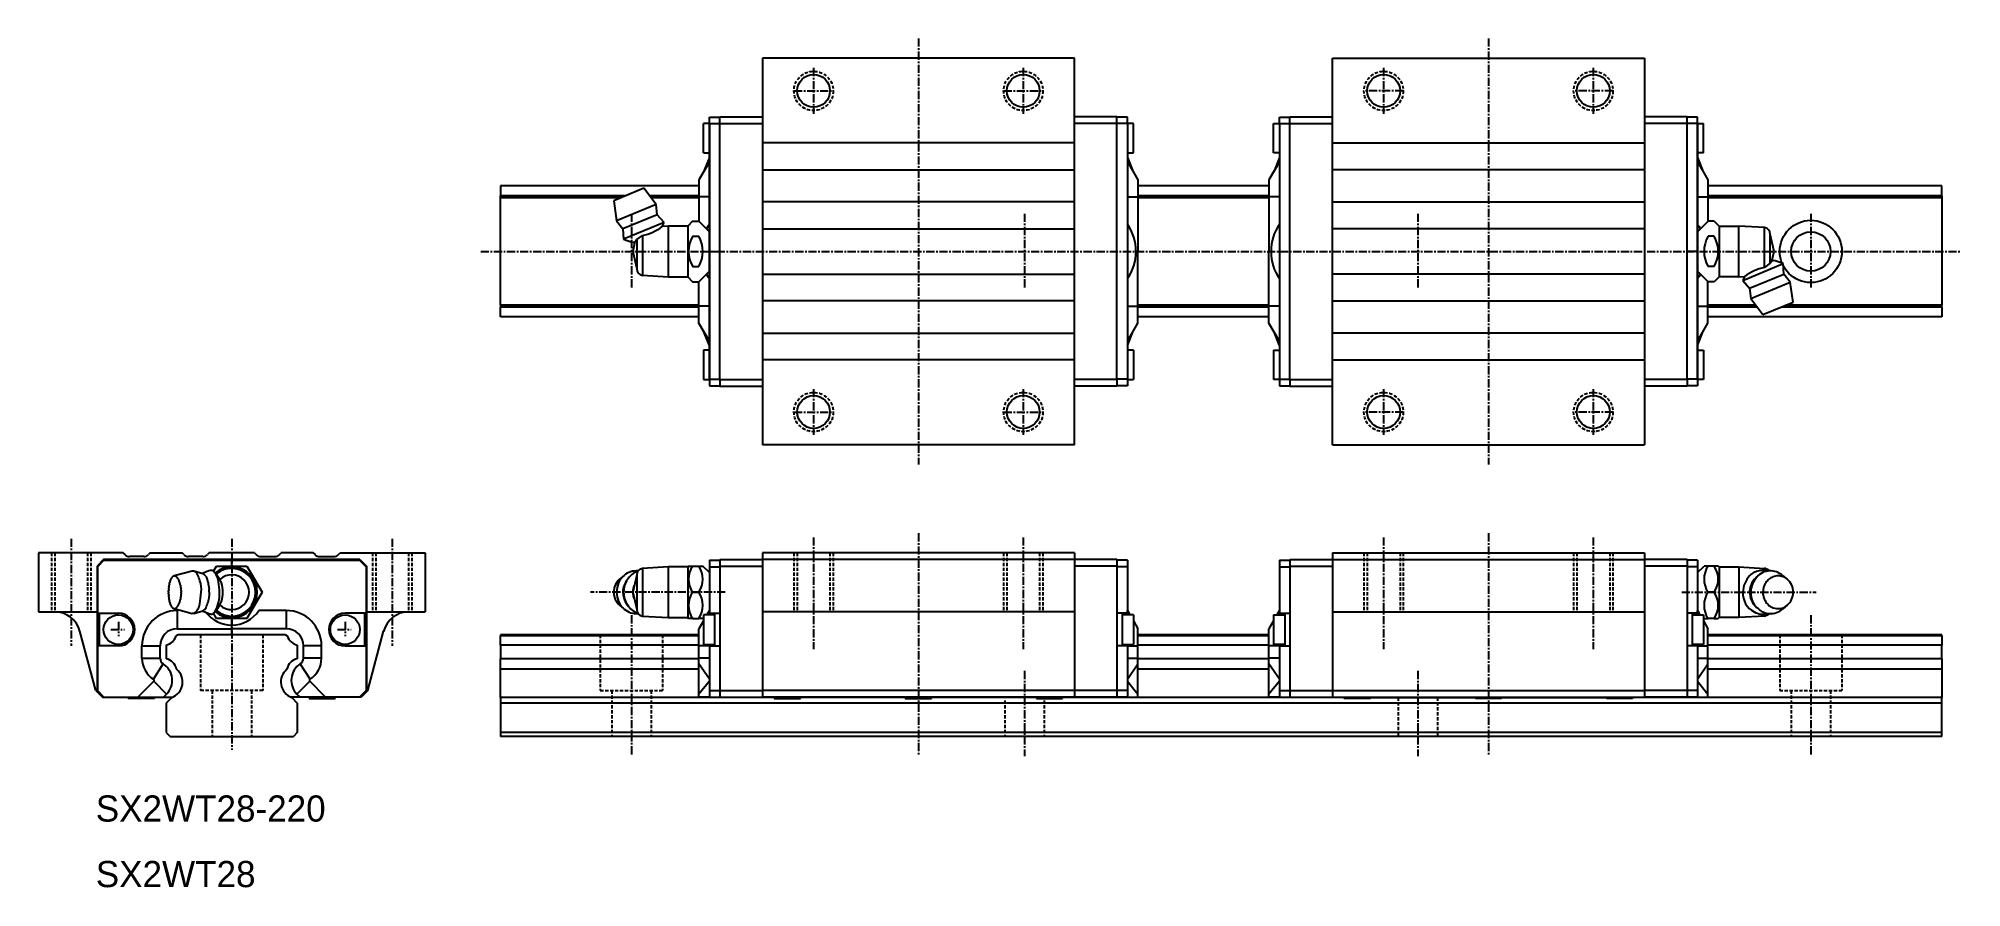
# Model space of a CAD drawing. Extents: x 1 to 295, y 10 to 140.
import ezdxf

# ---------------------------------------------------------------- set-up
doc = ezdxf.new("R2010")
doc.units = 0
doc.linetypes.add('CENTER', pattern=[2, 1.25, -0.25, 0.25, -0.25])
doc.linetypes.add('DASHED', pattern=[0.75, 0.5, -0.25])
doc.layers.get('0').update_dxf_attribs({"linetype": 'CONTINUOUS'})
doc.layers.add('CENTER', color=1, linetype='CENTER')

msp = doc.modelspace()

# ---------------------------------------------------------------- linework, layer by layer
at = {"color": 7, "linetype": 'CONTINUOUS'}
for p, q in [((159.35, 136.5), (111.75, 136.5)), ((111.75, 136.5), (111.75, 77.5)), ((159.35, 77.5), (159.35, 136.5)), ((198.75, 136.5), (246.35, 136.5)), ((198.75, 77.5), (198.75, 136.5)), ((246.35, 136.5), (246.35, 77.5)), ((102.75, 122.05), (102.75, 126.55)), ((103.65, 126.55), (102.75, 126.55)), ((103.65, 127.5), (105.25, 127.5)), ((103.65, 127.5), (105.25, 127.5)), ((103.65, 126.5), (103.65, 127.5)), ((103.65, 126.5), (103.65, 127.5)), ((103.65, 126.5), (103.65, 107)), ((103.65, 107), (103.65, 126.5)), ((103.65, 126.5), (105.25, 126.5)), ((103.65, 126.5), (105.25, 126.5)), ((105.25, 127.55), (111.75, 127.55)), ((105.25, 126.55), (105.25, 127.55)), ((105.25, 87.45), (105.25, 126.55)), ((105.25, 126.55), (111.75, 126.55)), ((165.85, 127.55), (159.35, 127.55)), ((165.85, 126.55), (159.35, 126.55)), ((165.85, 126.55), (165.85, 127.55)), ((167.45, 127.5), (165.85, 127.5)), ((165.85, 87.45), (165.85, 126.55)), ((167.45, 126.5), (165.85, 126.5)), ((167.45, 126.5), (167.45, 127.5)), ((168.35, 126.55), (167.45, 126.55)), ((167.45, 126.5), (167.45, 87.5)), ((168.35, 122.05), (168.35, 126.55)), ((189.75, 122.05), (189.75, 126.55)), ((189.75, 126.55), (190.65, 126.55)), ((190.65, 127.5), (192.25, 127.5)), ((190.65, 126.5), (190.65, 127.5)), ((190.65, 126.5), (190.65, 87.5)), ((190.65, 126.5), (192.25, 126.5)), ((192.25, 127.55), (198.75, 127.55)), ((192.25, 126.55), (192.25, 127.55)), ((192.25, 87.45), (192.25, 126.55)), ((192.25, 126.55), (198.75, 126.55)), ((252.85, 127.55), (246.35, 127.55)), ((252.85, 126.55), (246.35, 126.55)), ((252.85, 126.55), (252.85, 127.55)), ((254.45, 127.5), (252.85, 127.5)), ((254.45, 127.5), (252.85, 127.5)), ((252.85, 87.45), (252.85, 126.55)), ((254.45, 126.5), (252.85, 126.5)), ((254.45, 126.5), (252.85, 126.5)), ((254.45, 126.5), (254.45, 127.5)), ((254.45, 126.5), (254.45, 127.5)), ((254.45, 126.55), (255.35, 126.55)), ((254.45, 107), (254.45, 126.5)), ((254.45, 126.5), (254.45, 107)), ((255.35, 122.05), (255.35, 126.55)), ((159.35, 123.55), (111.75, 123.55)), ((198.75, 123.55), (246.35, 123.55)), ((103.65, 120.7), (102.05, 117.93)), ((103.65, 120.7), (102.05, 117.93)), ((102.75, 122.05), (103.65, 122.05)), ((103.65, 121.33), (102.77, 119.17)), ((103.65, 121.33), (102.77, 119.17)), ((167.45, 122.05), (168.35, 122.05)), ((167.45, 121.33), (168.33, 119.17)), ((167.45, 120.7), (169.05, 117.93)), ((190.65, 120.7), (189.05, 117.93)), ((190.65, 122.05), (189.75, 122.05)), ((190.65, 121.33), (189.77, 119.17)), ((255.35, 122.05), (254.45, 122.05)), ((254.45, 121.33), (255.33, 119.17)), ((254.45, 121.33), (255.33, 119.17)), ((254.45, 120.7), (256.05, 117.93)), ((254.45, 120.7), (256.05, 117.93)), ((102.05, 117.93), (102.05, 115.33)), ((102.05, 117.93), (102.05, 115.33)), ((111.75, 119.45), (159.35, 119.45)), ((169.05, 117.93), (169.05, 115.33)), ((189.05, 117.93), (189.05, 115.33)), ((246.35, 119.45), (198.75, 119.45)), ((256.05, 117.93), (256.05, 115.33)), ((256.05, 117.93), (256.05, 115.33)), ((102.05, 117), (71.75, 117)), ((71.75, 117), (71.75, 115.48)), ((90.87, 115.48), (71.75, 115.48)), ((71.75, 115.2), (71.75, 115.48)), ((90.18, 115.2), (71.75, 115.2)), ((71.75, 98.8), (71.75, 115.2)), ((93.66, 116.64), (89.04, 114.73)), ((89.04, 114.73), (89.49, 111.67)), ((95.51, 114.16), (93.66, 116.64)), ((102.05, 115.48), (94.53, 115.48)), ((102.05, 115.2), (94.74, 115.2)), ((103.65, 115.33), (102.05, 115.33)), ((103.65, 115.33), (102.05, 115.33)), ((102.05, 115.33), (102.05, 111.6)), ((102.05, 115.33), (102.05, 111.6)), ((159.35, 114.55), (111.75, 114.55)), ((167.45, 115.33), (169.05, 115.33)), ((189.05, 117), (169.05, 117)), ((189.05, 115.48), (169.05, 115.48)), ((169.05, 115.33), (169.05, 107)), ((189.05, 115.2), (169.05, 115.2)), ((189.05, 115.33), (189.05, 107)), ((190.65, 115.33), (189.05, 115.33)), ((198.75, 114.55), (246.35, 114.55)), ((254.45, 115.33), (256.05, 115.33)), ((254.45, 115.33), (256.05, 115.33)), ((291.75, 117), (256.05, 117)), ((291.75, 115.48), (256.05, 115.48)), ((256.05, 115.33), (256.05, 111.6)), ((256.05, 115.33), (256.05, 111.6)), ((291.75, 115.2), (256.05, 115.2)), ((291.75, 115.48), (291.75, 117)), ((291.75, 115.48), (291.75, 115.2)), ((291.75, 115.2), (291.75, 98.8)), ((95.51, 114.16), (89.49, 111.67)), ((89.49, 111.67), (90.46, 110.44)), ((95.69, 112.61), (90.46, 110.44)), ((95.69, 112.61), (95.51, 114.16)), ((96.73, 111.42), (95.69, 112.61)), ((101.09, 111.62), (100.35, 110.87)), ((101.09, 111.62), (102.03, 111.62)), ((103.65, 110), (102.03, 111.62)), ((254.45, 110), (256.07, 111.62)), ((257.01, 111.62), (256.07, 111.62)), ((257.01, 111.62), (257.75, 110.87)), ((90.46, 110.44), (90.56, 108.86)), ((96.73, 111.42), (90.56, 108.86)), ((90.56, 108.86), (91.95, 108.36)), ((92.43, 108.55), (92.55, 108.81)), ((92.55, 108.81), (93.43, 109.45)), ((92.55, 108.81), (92.55, 104.35)), ((93.43, 109.45), (93.43, 103.36)), ((96.46, 110.82), (96.73, 111.42)), ((97.35, 110.87), (96.46, 110.82)), ((96.46, 110.82), (96.46, 110.82)), ((96.46, 110.82), (96.46, 110.82)), ((97.35, 110.87), (97.35, 103.12)), ((100.35, 110.87), (97.35, 110.87)), ((100.35, 110.87), (100.35, 103.12)), ((101.09, 109.31), (102.03, 109.31)), ((111.75, 110.45), (159.35, 110.45)), ((246.35, 110.45), (198.75, 110.45)), ((257.01, 109.31), (256.07, 109.31)), ((257.75, 110.87), (257.75, 103.12)), ((257.75, 110.87), (260.75, 110.87)), ((260.75, 103.12), (260.75, 110.87)), ((264.67, 110.64), (260.75, 110.87)), ((264.67, 104.55), (264.67, 110.64)), ((266.15, 107), (265.55, 109.65)), ((265.55, 105.19), (265.55, 109.65)), ((91.95, 108.36), (92.43, 108.55)), ((92.29, 108.5), (91.95, 107)), ((91.95, 107), (92.55, 104.35)), ((103.65, 107), (103.65, 87.5)), ((103.65, 107), (103.65, 87.5)), ((103.65, 87.5), (103.65, 107)), ((103.65, 107), (105.25, 107)), ((169.05, 107), (168.72, 107)), ((169.05, 98.67), (169.05, 107)), ((189.05, 98.67), (189.05, 107)), ((189.05, 107), (189.38, 107)), ((254.45, 107), (252.85, 107)), ((254.45, 87.5), (254.45, 107)), ((254.45, 107), (254.45, 87.5)), ((254.45, 107), (254.45, 87.5)), ((265.81, 105.5), (266.15, 107)), ((93.43, 103.36), (97.35, 103.12)), ((97.35, 103.12), (100.35, 103.12)), ((100.35, 103.12), (101.09, 102.38)), ((101.09, 104.69), (102.03, 104.69)), ((102.03, 102.38), (103.65, 104)), ((111.75, 103.55), (159.35, 103.55)), ((246.35, 103.55), (198.75, 103.55)), ((256.07, 102.38), (254.45, 104)), ((257.01, 104.69), (256.07, 104.69)), ((257.75, 103.12), (257.01, 102.38)), ((260.75, 103.12), (257.75, 103.12)), ((260.75, 103.12), (261.64, 103.18)), ((261.37, 102.58), (267.54, 105.14)), ((261.64, 103.18), (261.37, 102.58)), ((261.64, 103.18), (261.64, 103.18)), ((261.64, 103.18), (261.64, 103.18)), ((262.41, 101.39), (267.64, 103.56)), ((265.55, 105.19), (264.67, 104.55)), ((265.67, 105.45), (265.55, 105.19)), ((266.15, 105.64), (265.67, 105.45)), ((267.54, 105.14), (266.15, 105.64)), ((267.64, 103.56), (267.54, 105.14)), ((268.61, 102.33), (267.64, 103.56)), ((101.09, 102.38), (102.03, 102.38)), ((102.05, 98.67), (102.05, 102.4)), ((102.05, 98.67), (102.05, 102.4)), ((102.05, 98.67), (102.05, 102.4)), ((256.05, 98.67), (256.05, 102.4)), ((256.05, 98.67), (256.05, 102.4)), ((256.05, 98.67), (256.05, 102.4)), ((257.01, 102.38), (256.07, 102.38)), ((261.37, 102.58), (262.41, 101.39)), ((262.41, 101.39), (262.59, 99.84)), ((262.59, 99.84), (268.61, 102.33)), ((262.59, 99.84), (264.44, 97.36)), ((269.06, 99.27), (268.61, 102.33)), ((102.05, 98.8), (71.75, 98.8)), ((71.75, 98.8), (71.75, 98.52)), ((102.05, 98.52), (71.75, 98.52)), ((71.75, 97), (71.75, 98.52)), ((102.05, 97), (71.75, 97)), ((103.65, 98.67), (102.05, 98.67)), ((103.65, 98.67), (102.05, 98.67)), ((103.65, 98.67), (102.05, 98.67)), ((102.05, 96.07), (102.05, 98.67)), ((102.05, 96.07), (102.05, 98.67)), ((102.05, 96.07), (102.05, 98.67)), ((159.35, 99.45), (111.75, 99.45)), ((167.45, 98.67), (169.05, 98.67)), ((189.05, 98.8), (169.05, 98.8)), ((169.05, 96.07), (169.05, 98.67)), ((189.05, 98.52), (169.05, 98.52)), ((189.05, 97), (169.05, 97)), ((189.05, 96.07), (189.05, 98.67)), ((190.65, 98.67), (189.05, 98.67)), ((198.75, 99.45), (246.35, 99.45)), ((254.45, 98.67), (256.05, 98.67)), ((254.45, 98.67), (256.05, 98.67)), ((254.45, 98.67), (256.05, 98.67)), ((263.36, 98.8), (256.05, 98.8)), ((256.05, 96.07), (256.05, 98.67)), ((256.05, 96.07), (256.05, 98.67)), ((256.05, 96.07), (256.05, 98.67)), ((263.57, 98.52), (256.05, 98.52)), ((291.75, 97), (256.05, 97)), ((264.44, 97.36), (269.06, 99.27)), ((291.75, 98.52), (267.23, 98.52)), ((291.75, 98.8), (267.92, 98.8)), ((291.75, 98.52), (291.75, 98.8)), ((291.75, 98.52), (291.75, 97)), ((103.65, 93.3), (102.05, 96.07)), ((103.65, 93.3), (102.05, 96.07)), ((103.65, 93.3), (102.05, 96.07)), ((103.65, 92.67), (102.77, 94.83)), ((103.65, 92.67), (102.77, 94.83)), ((103.65, 92.67), (102.77, 94.83)), ((111.75, 94.55), (159.35, 94.55)), ((167.45, 93.3), (169.05, 96.07)), ((167.45, 92.67), (168.33, 94.83)), ((190.65, 93.3), (189.05, 96.07)), ((190.65, 92.67), (189.77, 94.83)), ((246.35, 94.55), (198.75, 94.55)), ((254.45, 93.3), (256.05, 96.07)), ((254.45, 93.3), (256.05, 96.07)), ((254.45, 93.3), (256.05, 96.07)), ((254.45, 92.67), (255.33, 94.83)), ((254.45, 92.67), (255.33, 94.83)), ((254.45, 92.67), (255.33, 94.83)), ((102.75, 91.95), (102.75, 87.45)), ((103.65, 91.95), (102.75, 91.95)), ((168.35, 91.95), (167.45, 91.95)), ((168.35, 91.95), (168.35, 87.45)), ((189.75, 91.95), (189.75, 87.45)), ((189.75, 91.95), (190.65, 91.95)), ((254.45, 91.95), (255.35, 91.95)), ((255.35, 91.95), (255.35, 87.45)), ((159.35, 90.45), (111.75, 90.45)), ((198.75, 90.45), (246.35, 90.45)), ((102.75, 87.45), (103.65, 87.45)), ((103.65, 87.5), (103.65, 86.5)), ((103.65, 87.5), (103.65, 86.5)), ((103.65, 87.5), (103.65, 86.5)), ((103.65, 87.5), (105.25, 87.5)), ((103.65, 87.5), (105.25, 87.5)), ((103.65, 87.5), (105.25, 87.5)), ((103.65, 86.5), (105.25, 86.5)), ((103.65, 86.5), (105.25, 86.5)), ((103.65, 86.5), (105.25, 86.5)), ((105.25, 87.45), (105.25, 86.45)), ((105.25, 87.45), (111.75, 87.45)), ((105.25, 86.45), (111.75, 86.45)), ((165.85, 87.45), (159.35, 87.45)), ((165.85, 86.45), (159.35, 86.45)), ((167.45, 87.5), (165.85, 87.5)), ((165.85, 87.45), (165.85, 86.45)), ((167.45, 86.5), (165.85, 86.5)), ((167.45, 87.5), (167.45, 86.5)), ((167.45, 87.45), (168.35, 87.45)), ((190.65, 87.45), (189.75, 87.45)), ((190.65, 87.5), (192.25, 87.5)), ((190.65, 87.5), (190.65, 86.5)), ((190.65, 86.5), (192.25, 86.5)), ((192.25, 87.45), (198.75, 87.45)), ((192.25, 87.45), (192.25, 86.45)), ((192.25, 86.45), (198.75, 86.45)), ((252.85, 87.45), (246.35, 87.45)), ((252.85, 86.45), (246.35, 86.45)), ((254.45, 87.5), (252.85, 87.5)), ((254.45, 87.5), (252.85, 87.5)), ((254.45, 87.5), (252.85, 87.5)), ((252.85, 87.45), (252.85, 86.45)), ((254.45, 86.5), (252.85, 86.5)), ((254.45, 86.5), (252.85, 86.5)), ((254.45, 86.5), (252.85, 86.5)), ((254.45, 87.5), (254.45, 86.5)), ((254.45, 87.5), (254.45, 86.5)), ((254.45, 87.5), (254.45, 86.5)), ((255.35, 87.45), (254.45, 87.45)), ((159.35, 77.5), (111.75, 77.5)), ((198.75, 77.5), (246.35, 77.5)), ((14.2, 61), (1.25, 61)), ((1.25, 61), (1.25, 52)), ((11.2, 60), (10.2, 59)), ((10.2, 59), (10.2, 40)), ((11.25, 59.9), (10.25, 58.9)), ((11.25, 59.9), (10.25, 58.9)), ((10.25, 58.9), (10.25, 51.8)), ((10.25, 58.9), (10.25, 51.8)), ((50.3, 60), (11.2, 60)), ((11.25, 59.9), (30.75, 59.9)), ((30.75, 59.9), (11.25, 59.9)), ((14.46, 60.74), (14.2, 61)), ((17.34, 60.45), (15.16, 60.45)), ((18.3, 61), (18.04, 60.74)), ((18.3, 61), (23.2, 61)), ((23.46, 60.74), (23.2, 61)), ((26.34, 60.45), (24.16, 60.45)), ((27.3, 61), (27.04, 60.74)), ((34.2, 61), (27.3, 61)), ((27.98, 58.2), (28.44, 59)), ((28.44, 59), (33.06, 59)), ((30.75, 59.9), (50.25, 59.9)), ((30.75, 59.9), (50.25, 59.9)), ((50.25, 59.9), (30.75, 59.9)), ((30.75, 59), (30.75, 59.9)), ((33.06, 59), (35.37, 55)), ((34.2, 61), (34.46, 60.74)), ((35.16, 60.45), (37.34, 60.45)), ((38.04, 60.74), (38.3, 61)), ((43.2, 61), (38.3, 61)), ((43.2, 61), (43.46, 60.74)), ((44.16, 60.45), (46.34, 60.45)), ((47.04, 60.74), (47.3, 61)), ((47.3, 61), (60.25, 61)), ((50.25, 59.9), (51.25, 58.9)), ((50.25, 59.9), (51.25, 58.9)), ((50.25, 59.9), (51.25, 58.9)), ((50.3, 60), (51.3, 59)), ((51.25, 58.9), (51.25, 51.8)), ((51.25, 58.9), (51.25, 51.8)), ((51.25, 58.9), (51.25, 51.8)), ((51.3, 59), (51.3, 40)), ((60.25, 61), (60.25, 52)), ((97.35, 58.88), (93.43, 58.64)), ((100.35, 58.88), (97.35, 58.88)), ((97.35, 58.88), (97.35, 51.13)), ((100.47, 59), (100.35, 58.88)), ((100.35, 58.88), (100.35, 51.13)), ((100.47, 59), (101.09, 59)), ((101.09, 59), (102.03, 59)), ((102.03, 59), (102.65, 59)), ((103.65, 58), (102.65, 59)), ((103.65, 59.9), (103.65, 58.9)), ((103.65, 59.9), (103.65, 58.9)), ((103.65, 59.9), (103.65, 58.9)), ((103.65, 59.9), (105.25, 59.9)), ((103.65, 59.9), (105.25, 59.9)), ((103.65, 59.9), (105.25, 59.9)), ((103.65, 58.9), (103.65, 51.8)), ((103.65, 58.9), (103.65, 51.8)), ((103.65, 58.9), (103.65, 51.8)), ((103.65, 58.9), (105.25, 58.9)), ((103.65, 58.9), (105.25, 58.9)), ((103.65, 58.9), (105.25, 58.9)), ((105.25, 60), (111.75, 60)), ((105.25, 60), (105.25, 59)), ((105.25, 59), (105.25, 40)), ((105.25, 59), (111.75, 59)), ((159.35, 61), (111.75, 61)), ((111.75, 61), (111.75, 60)), ((159.35, 60), (111.75, 60)), ((111.75, 60), (111.75, 53.5)), ((159.35, 61), (159.35, 60)), ((159.35, 60), (159.35, 53.5)), ((165.85, 60), (159.35, 60)), ((165.85, 59), (159.35, 59)), ((165.85, 60), (165.85, 59)), ((167.45, 59.9), (165.85, 59.9)), ((165.85, 59), (165.85, 40)), ((167.45, 58.9), (165.85, 58.9)), ((167.45, 59.9), (167.45, 58.9)), ((167.45, 58.9), (167.45, 51.8)), ((190.65, 59.9), (192.25, 59.9)), ((190.65, 59.9), (190.65, 58.9)), ((190.65, 58.9), (190.65, 51.8)), ((190.65, 58.9), (192.25, 58.9)), ((192.25, 60), (198.75, 60)), ((192.25, 60), (192.25, 59)), ((192.25, 59), (192.25, 40)), ((192.25, 59), (198.75, 59)), ((198.75, 61), (246.35, 61)), ((198.75, 61), (198.75, 60)), ((198.75, 60), (246.35, 60)), ((198.75, 60), (198.75, 53.5)), ((246.35, 61), (246.35, 60)), ((246.35, 60), (246.35, 53.5)), ((252.85, 60), (246.35, 60)), ((252.85, 59), (246.35, 59)), ((252.85, 60), (252.85, 59)), ((254.45, 59.9), (252.85, 59.9)), ((254.45, 59.9), (252.85, 59.9)), ((254.45, 59.9), (252.85, 59.9)), ((252.85, 59), (252.85, 40)), ((254.45, 58.9), (252.85, 58.9)), ((254.45, 58.9), (252.85, 58.9)), ((254.45, 58.9), (252.85, 58.9)), ((254.45, 59.9), (254.45, 58.9)), ((254.45, 59.9), (254.45, 58.9)), ((254.45, 59.9), (254.45, 58.9)), ((254.45, 58), (255.45, 59)), ((254.45, 58.9), (254.45, 51.8)), ((254.45, 58.9), (254.45, 51.8)), ((254.45, 58.9), (254.45, 51.8)), ((256.07, 59), (255.45, 59)), ((257.01, 59), (256.07, 59)), ((257.62, 59), (257.01, 59)), ((257.62, 59), (257.75, 58.88)), ((257.75, 58.88), (257.75, 51.13)), ((257.75, 58.88), (260.75, 58.88)), ((260.75, 58.88), (264.67, 58.64)), ((260.75, 58.88), (260.75, 55)), ((24.71, 58.24), (21.97, 57.49)), ((26.35, 57.82), (24.98, 58.24)), ((27.43, 58.31), (26.21, 57.86)), ((28.61, 57.42), (28.19, 57.98)), ((28.94, 56.93), (28.61, 57.42)), ((29.2, 56.43), (28.94, 56.93)), ((90.66, 57.58), (89.94, 56.98)), ((92.55, 57.65), (91.95, 55)), ((92.55, 57.65), (92.55, 52.35)), ((93.43, 58.64), (93.43, 51.36)), ((263.23, 57.07), (263.54, 57.38)), ((264.67, 58.64), (264.67, 58.33)), ((267.44, 57.58), (268.16, 56.98)), ((28.61, 52.58), (28.94, 53.07)), ((28.94, 53.07), (29.2, 53.57)), ((35.37, 55), (33.06, 51)), ((91.95, 55), (92.55, 52.35)), ((101.09, 55), (102.03, 55)), ((111.75, 53.5), (111.75, 40)), ((159.35, 53.5), (159.35, 40)), ((198.75, 53.5), (198.75, 40)), ((246.35, 53.5), (246.35, 40)), ((257.01, 55), (256.07, 55)), ((260.75, 55), (260.75, 51.13)), ((263.54, 52.62), (263.23, 52.93)), ((268.16, 53.02), (267.44, 52.42)), ((1.25, 52), (10.2, 52)), ((10.25, 51.8), (13.45, 51.8)), ((10.25, 51.8), (13.45, 51.8)), ((10.5, 51.8), (10.5, 46.8)), ((10.5, 51.8), (10.5, 46.8)), ((21.97, 52.51), (24.71, 51.76)), ((22.42, 52.2), (22.42, 49.43)), ((22.42, 52.2), (22.42, 49.43)), ((24.98, 51.76), (26.35, 52.18)), ((26.21, 52.14), (27.43, 51.69)), ((28.44, 51), (27.98, 51.8)), ((28.19, 52.02), (28.61, 52.58)), ((33.06, 51), (28.44, 51)), ((30.75, 50), (30.75, 51)), ((30.75, 49.43), (30.75, 50)), ((30.75, 49.43), (30.75, 50)), ((30.75, 49.43), (30.75, 50)), ((39.08, 52.2), (34.89, 52.2)), ((39.08, 52.2), (34.89, 52.2)), ((39.08, 52.2), (34.89, 52.2)), ((39.08, 52.2), (39.08, 49.43)), ((39.08, 52.2), (39.08, 49.43)), ((39.08, 52.2), (39.08, 49.43)), ((51.25, 51.8), (48.05, 51.8)), ((51.25, 51.8), (48.05, 51.8)), ((51.25, 51.8), (48.05, 51.8)), ((51, 51.8), (51, 46.8)), ((51, 51.8), (51, 46.8)), ((51.3, 52), (60.25, 52)), ((93.43, 51.36), (97.35, 51.13)), ((97.35, 51.13), (100.35, 51.13)), ((100.35, 51.13), (100.47, 51)), ((101.09, 51), (100.47, 51)), ((101.09, 51), (102.03, 51)), ((102.65, 51), (102.03, 51)), ((102.75, 50.64), (102.05, 49.43)), ((102.75, 50.64), (102.05, 49.43)), ((102.75, 50.64), (102.05, 49.43)), ((102.65, 51), (102.75, 51.1)), ((102.75, 51.55), (102.75, 47.05)), ((104.45, 51.55), (102.75, 51.55)), ((103.2, 51.55), (103.38, 51.73)), ((103.65, 52.2), (103.27, 51.55)), ((103.65, 52.2), (103.27, 51.55)), ((103.65, 52.2), (103.27, 51.55)), ((103.65, 51.55), (103.65, 51.8)), ((103.65, 51.55), (103.65, 51.8)), ((103.65, 51.55), (103.65, 51.8)), ((103.65, 51.8), (105.25, 51.8)), ((103.65, 51.8), (105.25, 51.8)), ((103.65, 51.8), (105.25, 51.8)), ((104.45, 51.8), (104.45, 46.8)), ((104.45, 51.8), (104.45, 46.8)), ((159.35, 52), (111.75, 52)), ((167.45, 51.8), (165.85, 51.8)), ((166.65, 51.8), (166.65, 46.8)), ((168.35, 51.55), (166.65, 51.55)), ((167.45, 52.2), (167.83, 51.55)), ((167.45, 51.55), (167.45, 51.8)), ((168.35, 51.55), (168.35, 47.05)), ((168.35, 50.64), (169.05, 49.43)), ((189.75, 50.64), (189.05, 49.43)), ((189.75, 51.55), (189.75, 47.05)), ((189.75, 51.55), (191.45, 51.55)), ((190.65, 52.2), (190.27, 51.55)), ((190.65, 51.8), (192.25, 51.8)), ((190.65, 51.55), (190.65, 51.8)), ((191.45, 51.8), (191.45, 46.8)), ((198.75, 52), (246.35, 52)), ((254.45, 51.8), (252.85, 51.8)), ((254.45, 51.8), (252.85, 51.8)), ((254.45, 51.8), (252.85, 51.8)), ((253.65, 51.8), (253.65, 46.8)), ((253.65, 51.8), (253.65, 46.8)), ((253.65, 51.55), (255.35, 51.55)), ((254.45, 52.2), (254.83, 51.55)), ((254.45, 52.2), (254.83, 51.55)), ((254.45, 52.2), (254.83, 51.55)), ((254.45, 51.55), (254.45, 51.8)), ((254.45, 51.55), (254.45, 51.8)), ((254.45, 51.55), (254.45, 51.8)), ((254.9, 51.55), (254.72, 51.73)), ((255.35, 51.55), (255.35, 47.05)), ((255.45, 51), (255.35, 51.1)), ((255.35, 50.64), (256.05, 49.43)), ((255.35, 50.64), (256.05, 49.43)), ((255.35, 50.64), (256.05, 49.43)), ((255.45, 51), (256.07, 51)), ((257.01, 51), (256.07, 51)), ((257.01, 51), (257.62, 51)), ((257.75, 51.13), (257.62, 51)), ((260.75, 51.13), (257.75, 51.13)), ((264.67, 51.36), (260.75, 51.13)), ((264.67, 51.67), (264.67, 51.36)), ((10, 40), (7.58, 49.04)), ((22.55, 48.5), (22.27, 48.34)), ((22.42, 49.43), (30.75, 49.43)), ((22.42, 49.43), (30.75, 49.43)), ((38.95, 48.5), (22.55, 48.5)), ((39.08, 49.43), (30.75, 49.43)), ((39.08, 49.43), (30.75, 49.43)), ((39.08, 49.43), (30.75, 49.43)), ((30.75, 48.5), (30.75, 49.43)), ((38.95, 48.5), (39.23, 48.34)), ((51.5, 40), (53.92, 49.04)), ((102.05, 48.5), (71.75, 48.5)), ((71.75, 48.5), (71.75, 48.34)), ((102.05, 48.34), (71.75, 48.34)), ((71.75, 46.94), (71.75, 48.34)), ((102.05, 46.83), (102.05, 49.43)), ((102.05, 46.83), (102.05, 49.43)), ((102.05, 46.83), (102.05, 49.43)), ((102.75, 47.05), (104.45, 47.05)), ((103.65, 46.8), (103.65, 47.05)), ((103.65, 46.8), (103.65, 47.05)), ((103.65, 46.8), (103.65, 47.05)), ((166.65, 47.05), (168.35, 47.05)), ((167.45, 46.8), (167.45, 47.05)), ((169.05, 46.83), (169.05, 49.43)), ((189.05, 48.5), (169.05, 48.5)), ((189.05, 48.34), (169.05, 48.34)), ((189.05, 46.83), (189.05, 49.43)), ((191.45, 47.05), (189.75, 47.05)), ((190.65, 46.8), (190.65, 47.05)), ((255.35, 47.05), (253.65, 47.05)), ((254.45, 46.8), (254.45, 47.05)), ((254.45, 46.8), (254.45, 47.05)), ((254.45, 46.8), (254.45, 47.05)), ((256.05, 46.83), (256.05, 49.43)), ((256.05, 46.83), (256.05, 49.43)), ((256.05, 46.83), (256.05, 49.43)), ((291.75, 48.5), (256.05, 48.5)), ((291.75, 48.34), (256.05, 48.34)), ((291.75, 48.34), (291.75, 48.5)), ((291.75, 48.34), (291.75, 46.94)), ((10.25, 46.8), (10.25, 40)), ((10.25, 46.8), (10.25, 40)), ((13.45, 46.8), (10.25, 46.8)), ((13.45, 46.8), (10.25, 46.8)), ((17.05, 46.83), (19.82, 46.83)), ((17.05, 46.83), (19.82, 46.83)), ((17.05, 44.92), (17.05, 46.83)), ((17.05, 44.92), (17.05, 46.83)), ((17.05, 44.92), (19.82, 44.92)), ((17.05, 44.92), (19.82, 44.92)), ((18.8, 41.73), (20.29, 44.07)), ((18.8, 41.73), (20.29, 44.07)), ((19.82, 44.92), (19.82, 46.83)), ((19.82, 44.92), (19.82, 46.83)), ((20.75, 46.94), (20.75, 44.86)), ((40.75, 46.94), (40.75, 44.86)), ((42.7, 41.73), (41.21, 44.07)), ((42.7, 41.73), (41.21, 44.07)), ((42.7, 41.73), (41.21, 44.07)), ((44.45, 46.83), (41.68, 46.83)), ((44.45, 46.83), (41.68, 46.83)), ((44.45, 46.83), (41.68, 46.83)), ((41.68, 44.92), (41.68, 46.83)), ((41.68, 44.92), (41.68, 46.83)), ((41.68, 44.92), (41.68, 46.83)), ((44.45, 44.92), (41.68, 44.92)), ((44.45, 44.92), (41.68, 44.92)), ((44.45, 44.92), (41.68, 44.92)), ((44.45, 44.92), (44.45, 46.83)), ((44.45, 44.92), (44.45, 46.83)), ((44.45, 44.92), (44.45, 46.83)), ((48.05, 46.8), (51.25, 46.8)), ((48.05, 46.8), (51.25, 46.8)), ((48.05, 46.8), (51.25, 46.8)), ((51.25, 46.8), (51.25, 40)), ((51.25, 46.8), (51.25, 40)), ((51.25, 46.8), (51.25, 40)), ((102.05, 46.94), (71.75, 46.94)), ((71.75, 46.94), (71.75, 44.86)), ((102.05, 44.86), (71.75, 44.86)), ((71.75, 43.24), (71.75, 44.86)), ((103.65, 46.83), (102.05, 46.83)), ((103.65, 46.83), (102.05, 46.83)), ((103.65, 46.83), (102.05, 46.83)), ((102.05, 44.92), (102.05, 46.83)), ((102.05, 44.92), (102.05, 46.83)), ((102.05, 44.92), (102.05, 46.83)), ((103.65, 44.92), (102.05, 44.92)), ((103.65, 44.92), (102.05, 44.92)), ((103.65, 44.92), (102.05, 44.92)), ((102.05, 44.07), (102.05, 44.92)), ((102.05, 44.07), (102.05, 44.92)), ((102.05, 44.07), (102.05, 44.92)), ((103.65, 41.73), (102.05, 44.07)), ((103.65, 41.73), (102.05, 44.07)), ((103.65, 41.73), (102.05, 44.07)), ((102.05, 39.46), (102.05, 44.07)), ((102.05, 39.46), (102.05, 44.07)), ((102.05, 39.46), (102.05, 44.07)), ((103.65, 46.8), (103.65, 40)), ((103.65, 46.8), (103.65, 40)), ((103.65, 46.8), (103.65, 40)), ((103.65, 46.8), (105.25, 46.8)), ((103.65, 46.8), (105.25, 46.8)), ((103.65, 46.8), (105.25, 46.8)), ((167.45, 46.8), (165.85, 46.8)), ((167.45, 46.83), (169.05, 46.83)), ((167.45, 46.8), (167.45, 40)), ((167.45, 44.92), (169.05, 44.92)), ((167.45, 41.73), (169.05, 44.07)), ((189.05, 46.94), (169.05, 46.94)), ((169.05, 44.92), (169.05, 46.83)), ((169.05, 44.07), (169.05, 44.92)), ((189.05, 44.86), (169.05, 44.86)), ((169.05, 39.46), (169.05, 44.07)), ((190.65, 46.83), (189.05, 46.83)), ((189.05, 44.92), (189.05, 46.83)), ((190.65, 44.92), (189.05, 44.92)), ((189.05, 44.07), (189.05, 44.92)), ((189.05, 39.46), (189.05, 44.07)), ((190.65, 41.73), (189.05, 44.07)), ((190.65, 46.8), (192.25, 46.8)), ((190.65, 46.8), (190.65, 40)), ((254.45, 46.8), (252.85, 46.8)), ((254.45, 46.8), (252.85, 46.8)), ((254.45, 46.8), (252.85, 46.8)), ((254.45, 46.83), (256.05, 46.83)), ((254.45, 46.83), (256.05, 46.83)), ((254.45, 46.83), (256.05, 46.83)), ((254.45, 46.8), (254.45, 40)), ((254.45, 46.8), (254.45, 40)), ((254.45, 46.8), (254.45, 40)), ((254.45, 44.92), (256.05, 44.92)), ((254.45, 44.92), (256.05, 44.92)), ((254.45, 44.92), (256.05, 44.92)), ((254.45, 41.73), (256.05, 44.07)), ((254.45, 41.73), (256.05, 44.07)), ((254.45, 41.73), (256.05, 44.07)), ((291.75, 46.94), (256.05, 46.94)), ((256.05, 44.92), (256.05, 46.83)), ((256.05, 44.92), (256.05, 46.83)), ((256.05, 44.92), (256.05, 46.83)), ((256.05, 44.07), (256.05, 44.92)), ((256.05, 44.07), (256.05, 44.92)), ((256.05, 44.07), (256.05, 44.92)), ((291.75, 44.86), (256.05, 44.86)), ((256.05, 39.46), (256.05, 44.07)), ((256.05, 39.46), (256.05, 44.07)), ((256.05, 39.46), (256.05, 44.07)), ((291.75, 44.86), (291.75, 46.94)), ((291.75, 44.86), (291.75, 43.24)), ((16.42, 39), (18.84, 41.42)), ((16.42, 39), (18.84, 41.42)), ((18.84, 41.42), (20.8, 39.46)), ((18.84, 41.42), (20.8, 39.46)), ((42.66, 41.42), (40.7, 39.46)), ((42.66, 41.42), (40.7, 39.46)), ((42.66, 41.42), (40.7, 39.46)), ((45.08, 39), (42.66, 41.42)), ((45.08, 39), (42.66, 41.42)), ((45.08, 39), (42.66, 41.42)), ((71.75, 38.95), (71.75, 43.24)), ((102.05, 43.24), (71.75, 43.24)), ((103.65, 41.42), (102.05, 39.46)), ((103.65, 41.42), (102.05, 39.46)), ((103.65, 41.42), (102.05, 39.46)), ((167.45, 41.42), (169.05, 39.46)), ((189.05, 43.24), (169.05, 43.24)), ((190.65, 41.42), (189.05, 39.46)), ((254.45, 41.42), (256.05, 39.46)), ((254.45, 41.42), (256.05, 39.46)), ((254.45, 41.42), (256.05, 39.46)), ((291.75, 43.24), (256.05, 43.24)), ((291.75, 43.24), (291.75, 38.95)), ((10, 40), (11, 39)), ((10.2, 40), (11.2, 39)), ((10.25, 40), (11.25, 39)), ((10.25, 40), (11.25, 39)), ((11, 39), (11.2, 39)), ((11.2, 39), (11.25, 39)), ((11.25, 39), (16.42, 39)), ((11.25, 39), (16.42, 39)), ((14.95, 39), (14.95, 38.8)), ((18.95, 38.8), (14.95, 38.8)), ((16.42, 39), (20.33, 39)), ((16.42, 39), (20.33, 39)), ((18.95, 38.8), (18.95, 39)), ((20.33, 39), (20.8, 39.46)), ((20.33, 39), (20.8, 39.46)), ((20.33, 39), (21.73, 39)), ((20.33, 39), (21.73, 39)), ((21.6, 38.95), (20.75, 38.1)), ((41.17, 39), (39.77, 39)), ((41.17, 39), (39.77, 39)), ((41.17, 39), (39.77, 39)), ((39.9, 38.95), (40.75, 38.1)), ((41.17, 39), (40.7, 39.46)), ((41.17, 39), (40.7, 39.46)), ((41.17, 39), (40.7, 39.46)), ((45.08, 39), (41.17, 39)), ((45.08, 39), (41.17, 39)), ((45.08, 39), (41.17, 39)), ((42.55, 39), (42.55, 38.8)), ((42.55, 38.8), (46.55, 38.8)), ((50.25, 39), (45.08, 39)), ((50.25, 39), (45.08, 39)), ((50.25, 39), (45.08, 39)), ((46.55, 38.8), (46.55, 39)), ((51.25, 40), (50.25, 39)), ((51.25, 40), (50.25, 39)), ((51.25, 40), (50.25, 39)), ((50.3, 39), (50.25, 39)), ((51.3, 40), (50.3, 39)), ((50.5, 39), (50.3, 39)), ((51.5, 40), (50.5, 39)), ((113.55, 38.95), (71.75, 38.95)), ((71.75, 38.95), (71.75, 38.1)), ((102.05, 39), (102.05, 39.46)), ((102.05, 39), (102.05, 39.46)), ((102.05, 39), (102.05, 39.46)), ((103.65, 39), (102.05, 39)), ((103.65, 39), (102.05, 39)), ((103.65, 39), (102.05, 39)), ((103.65, 40), (103.65, 39)), ((103.65, 40), (103.65, 39)), ((103.65, 40), (103.65, 39)), ((103.65, 40), (105.25, 40)), ((103.65, 40), (105.25, 40)), ((103.65, 40), (105.25, 40)), ((103.65, 39), (105.25, 39)), ((103.65, 39), (105.25, 39)), ((103.65, 39), (105.25, 39)), ((105.25, 40), (105.25, 39)), ((105.25, 40), (111.75, 40)), ((105.25, 39), (111.75, 39)), ((159.35, 40), (111.75, 40)), ((111.75, 40), (111.75, 39)), ((159.35, 39), (111.75, 39)), ((113.55, 39), (113.55, 38.8)), ((113.55, 38.8), (117.55, 38.8)), ((117.55, 38.8), (117.55, 39)), ((133.55, 38.95), (117.55, 38.95)), ((133.55, 39), (133.55, 38.8)), ((133.55, 38.8), (137.55, 38.8)), ((137.55, 38.8), (137.55, 39)), ((153.55, 38.95), (137.55, 38.95)), ((153.55, 39), (153.55, 38.8)), ((153.55, 38.8), (157.55, 38.8)), ((157.55, 38.8), (157.55, 39)), ((200.55, 38.95), (157.55, 38.95)), ((159.35, 40), (159.35, 39)), ((165.85, 40), (159.35, 40)), ((165.85, 39), (159.35, 39)), ((165.85, 40), (165.85, 39)), ((167.45, 40), (165.85, 40)), ((167.45, 39), (165.85, 39)), ((167.45, 40), (167.45, 39)), ((167.45, 39), (169.05, 39)), ((169.05, 39), (169.05, 39.46)), ((189.05, 39), (189.05, 39.46)), ((190.65, 39), (189.05, 39)), ((190.65, 40), (190.65, 39)), ((190.65, 40), (192.25, 40)), ((190.65, 39), (192.25, 39)), ((192.25, 40), (192.25, 39)), ((192.25, 40), (198.75, 40)), ((192.25, 39), (198.75, 39)), ((198.75, 40), (246.35, 40)), ((198.75, 40), (198.75, 39)), ((198.75, 39), (246.35, 39)), ((200.55, 38.8), (200.55, 39)), ((204.55, 38.8), (200.55, 38.8)), ((204.55, 39), (204.55, 38.8)), ((204.55, 38.95), (220.55, 38.95)), ((220.55, 38.95), (204.55, 38.95)), ((220.55, 38.8), (220.55, 39)), ((224.55, 38.8), (220.55, 38.8)), ((224.55, 39), (224.55, 38.8)), ((224.55, 38.95), (240.55, 38.95)), ((240.55, 38.95), (224.55, 38.95)), ((240.55, 38.8), (240.55, 39)), ((244.55, 38.8), (240.55, 38.8)), ((244.55, 39), (244.55, 38.8)), ((291.75, 38.95), (244.55, 38.95)), ((246.35, 40), (246.35, 39)), ((252.85, 40), (246.35, 40)), ((252.85, 39), (246.35, 39)), ((252.85, 40), (252.85, 39)), ((254.45, 40), (252.85, 40)), ((254.45, 40), (252.85, 40)), ((254.45, 40), (252.85, 40)), ((254.45, 39), (252.85, 39)), ((254.45, 39), (252.85, 39)), ((254.45, 39), (252.85, 39)), ((254.45, 40), (254.45, 39)), ((254.45, 40), (254.45, 39)), ((254.45, 40), (254.45, 39)), ((254.45, 39), (256.05, 39)), ((254.45, 39), (256.05, 39)), ((254.45, 39), (256.05, 39)), ((256.05, 39), (256.05, 39.46)), ((256.05, 39), (256.05, 39.46)), ((256.05, 39), (256.05, 39.46)), ((291.75, 38.1), (291.75, 38.95)), ((20.75, 38.1), (20.75, 33.6)), ((40.75, 38.1), (40.75, 33.6)), ((291.75, 38.1), (71.75, 38.1)), ((71.75, 38.1), (71.75, 33.6)), ((291.75, 33.6), (291.75, 38.1)), ((20.75, 33.6), (21.35, 33)), ((21.35, 33), (40.15, 33)), ((40.75, 33.6), (40.15, 33)), ((291.75, 33.6), (71.75, 33.6)), ((71.75, 33.6), (71.75, 33)), ((291.75, 33), (71.75, 33)), ((291.75, 33), (291.75, 33.6))]:
    msp.add_line(p, q, dxfattribs=at)
at = {"color": 3, "linetype": 'DASHED'}
for p, q in [((3.25, 61), (3.25, 52)), ((3.75, 61), (3.75, 52)), ((8.75, 61), (8.75, 52)), ((9.25, 61), (9.25, 52)), ((52.25, 61), (52.25, 52)), ((52.75, 61), (52.75, 52)), ((57.75, 61), (57.75, 52)), ((58.25, 61), (58.25, 52)), ((116.55, 61), (116.55, 52)), ((117.05, 61), (117.05, 52)), ((122.05, 61), (122.05, 52)), ((122.55, 61), (122.55, 52)), ((148.55, 61), (148.55, 52)), ((149.05, 61), (149.05, 52)), ((154.05, 61), (154.05, 52)), ((154.55, 61), (154.55, 52)), ((203.55, 61), (203.55, 52)), ((204.05, 61), (204.05, 52)), ((209.05, 61), (209.05, 52)), ((209.55, 61), (209.55, 52)), ((235.55, 61), (235.55, 52)), ((236.05, 61), (236.05, 52)), ((241.05, 61), (241.05, 52)), ((241.55, 61), (241.55, 52)), ((26, 48.5), (26, 40)), ((35.5, 48.5), (35.5, 40)), ((87, 48.5), (87, 40)), ((96.5, 48.5), (96.5, 40)), ((267, 48.5), (267, 40)), ((276.5, 48.5), (276.5, 40)), ((35.5, 40), (26, 40)), ((27.75, 40), (27.75, 33)), ((33.75, 40), (33.75, 33)), ((87, 40), (96.5, 40)), ((88.75, 40), (88.75, 33)), ((94.75, 40), (94.75, 33)), ((148.75, 38.5), (148.75, 33)), ((154.75, 38.5), (154.75, 33)), ((208.75, 38.95), (208.75, 33)), ((214.75, 38.95), (214.75, 33)), ((267, 40), (276.5, 40)), ((268.75, 40), (268.75, 33)), ((274.75, 40), (274.75, 33))]:
    msp.add_line(p, q, dxfattribs=at)
at = {"linetype": 'CONTINUOUS'}
for p, q in [((24.98, 58.24), (24.71, 58.24)), ((24.98, 51.76), (24.71, 51.76))]:
    msp.add_line(p, q, dxfattribs=at)
at = {"color": 3, "linetype": 'DASHED'}
for centre in [(119.55, 131.5), (151.55, 131.5), (206.55, 131.5), (238.55, 131.5), (119.55, 82.5), (151.55, 82.5), (206.55, 82.5), (238.55, 82.5)]:
    msp.add_circle(centre, 3, dxfattribs=at)
at = {"color": 7, "linetype": 'CONTINUOUS'}
for centre, radius in [((119.55, 131.5), 2.5), ((151.55, 131.5), 2.5), ((206.55, 131.5), 2.5), ((238.55, 131.5), 2.5), ((271.75, 107), 4.75), ((271.75, 107), 3), ((119.55, 82.5), 2.5), ((151.55, 82.5), 2.5), ((206.55, 82.5), 2.5), ((238.55, 82.5), 2.5), ((13.45, 49.3), 2.25), ((48.05, 49.3), 2.25)]:
    msp.add_circle(centre, radius, dxfattribs=at)
for centre, radius, start, end in [((92.03, 116.55), 7.24, 281.1312, 307.648), ((105.1, 107), 4.62, 150.0092, 209.9908), ((98.03, 107), 4.62, 330.0001, 29.9999), ((106.79, 108.49), 4.11, 139.8147, 151.2732), ((106.79, 108.49), 4.11, 139.8147, 151.2732), ((162.05, 107.22), 6.67, 358.1073, 36.0009), ((196.05, 107.22), 6.67, 143.9991, 181.8927), ((251.31, 108.49), 4.11, 28.7268, 40.1853), ((251.31, 108.49), 4.11, 28.7268, 40.1853), ((260.07, 107), 4.62, 150.0001, 209.9999), ((253, 107), 4.62, 330.0092, 29.9908), ((264.55, 109.65), 1, 0, 83.2229), ((162.05, 106.78), 6.67, 323.9991, 1.8927), ((196.05, 106.78), 6.67, 178.1073, 216.0009), ((93.55, 104.35), 1, 180, 263.2229), ((106.79, 105.51), 4.11, 208.7268, 220.1853), ((106.79, 105.51), 4.11, 208.7268, 220.1853), ((106.79, 105.51), 4.11, 208.7268, 220.1853), ((251.31, 105.51), 4.11, 319.8147, 331.2732), ((251.31, 105.51), 4.11, 319.8147, 331.2732), ((251.31, 105.51), 4.11, 319.8147, 331.2732), ((266.07, 97.45), 7.24, 101.1312, 127.648), ((15.16, 61.45), 1, 225, 270), ((17.34, 61.45), 1, 270, 315), ((24.16, 61.45), 1, 225, 270), ((26.34, 61.45), 1, 270, 315), ((30.75, 55), 3.88, 229.2393, 130.7607), ((35.16, 61.45), 1, 225, 270), ((37.34, 61.45), 1, 270, 315), ((44.16, 61.45), 1, 225, 270), ((46.34, 61.45), 1, 270, 315), ((104.02, 57), 3.54, 145.6279, 214.3721), ((99.11, 57), 3.54, 325.6279, 34.3721), ((258.99, 57), 3.54, 145.6279, 214.3721), ((254.08, 57), 3.54, 325.6279, 34.3721), ((22.91, 55.58), 1.77, 170.1836, 176.7047), ((16.91, 56.62), 4.32, 350.1836, 352.8665), ((22.86, 55.88), 1.68, 165.9229, 172.8665), ((15.69, 57.67), 5.71, 345.9229, 347.9835), ((22.76, 56.17), 1.51, 160.0922, 167.9835), ((-0.51, 64.6), 23.24, 340.0922, 340.6158), ((22.52, 56.49), 1.18, 149.9462, 160.6158), ((23.59, 55.88), 2.41, 144.2871, 149.9462), ((22.03, 57), 0.49, 97.1639, 144.2871), ((21.92, 56.86), 0.628, 42.7713, 85.8209), ((21.09, 56.09), 1.76, 34.4113, 42.7713), ((21.41, 56.31), 1.37, 24.8028, 34.4113), ((17.09, 54.32), 6.13, 22.7591, 24.8028), ((21.05, 55.98), 1.84, 16.1339, 22.7591), ((-10.61, 46.82), 34.79, 15.7913, 16.1339), ((20.83, 55.71), 2.12, 10.2366, 15.7913), ((53.87, 61.68), 31.46, 190.2366, 190.607), ((20.71, 55.47), 2.29, 5.5412, 10.607), ((24.57, 57.24), 1.08, 21.0278, 67.2834), ((5.01, 49.72), 22.03, 18.6519, 21.0278), ((21.9, 55.42), 4.21, 354.2322, 18.6519), ((25.76, 56.55), 1.39, 55.0676, 65.0564), ((26.19, 57.16), 0.646, 25.4744, 55.0676), ((47.21, 67.18), 22.64, 205.4744, 206.7542), ((25.75, 56.36), 1.4, 7.3483, 26.7542), ((52.19, 59.77), 25.26, 187.3483, 189.748), ((27.61, 57.83), 0.511, 60.8171, 110.5992), ((27.38, 57.42), 0.984, 34.9878, 60.8171), ((25.54, 56.13), 3.23, 7.3525, 34.9878), ((30.75, 55), 3.64, 229.0058, 130.9942), ((6.7, 53.7), 22.23, 3.3561, 7.3525), ((30.75, 55), 2.65, 226.8285, 133.1715), ((24.09, 55), 5.31, 344.3386, 15.6614), ((91.79, 54.99), 2.75, 156.3696, 179.7225), ((91.5, 55.11), 2.43, 129.9202, 156.3696), ((92.94, 55.01), 3.45, 155.8923, 180.1998), ((92.79, 55.08), 3.29, 130.7852, 155.8923), ((93.59, 54.99), 3.14, 141.4466, 179.7942), ((94.02, 55.02), 3.46, 163.2854, 180.3436), ((92.51, 55.4), 2.86, 85.1547, 130.7852), ((94.16, 54.98), 3.61, 146.9357, 163.2854), ((93.75, 55.25), 3.11, 109.6894, 146.9357), ((94.35, 55), 2.4, 154.7068, 179.7781), ((93.55, 57.65), 1, 96.7771, 180), ((265.2, 54.87), 3.83, 136.741, 178.1041), ((264.06, 55.94), 2.27, 115.1296, 136.741), ((265.49, 55.01), 3.08, 126.2099, 230.7496), ((266.22, 54.92), 3.64, 137.6191, 178.8069), ((264.59, 54.82), 3.51, 88.6836, 115.1296), ((265.53, 55.55), 2.7, 91.7682, 137.6191), ((267.36, 54.93), 2.94, 158.6141, 168.7966), ((266.83, 55.14), 2.36, 144.8049, 158.6141), ((264.55, 57.65), 1, 36.791, 83.2229), ((264.63, 56.48), 1.85, 71.5934, 88.6836), ((267.02, 55), 2.59, 129.7266, 144.8049), ((266.72, 55.37), 2.12, 111.4007, 129.7266), ((265.54, 55.26), 2.99, 50.6705, 91.7682), ((266.77, 55.23), 2.27, 90.6006, 111.4007), ((266.77, 55.47), 2.03, 68.2985, 90.6006), ((266.63, 55.11), 2.42, 50.6319, 68.2985), ((266.48, 55.02), 2.58, 359.4947, 49.3507), ((22.93, 55.29), 1.81, 173.733, 180.0616), ((17.4, 55.28), 3.71, 356.9724, 0.0616), ((22.93, 54.99), 1.83, 176.9724, 183.2469), ((17.4, 54.68), 3.72, 0.1617, 3.2469), ((22.93, 54.69), 1.81, 180.1617, 186.4986), ((17.28, 55.91), 3.87, 353.733, 356.7047), ((17.26, 54.05), 3.89, 3.5403, 6.4986), ((22.91, 54.4), 1.77, 183.5403, 190.0814), ((16.87, 53.32), 4.37, 7.4277, 10.0814), ((22.86, 54.1), 1.67, 187.4277, 194.4141), ((15.52, 52.22), 5.9, 12.4183, 14.4141), ((22.75, 53.81), 1.5, 192.4183, 200.4132), ((-12.21, 40.8), 35.8, 20.0721, 20.4132), ((22.5, 53.48), 1.15, 200.0721, 211.1208), ((23.27, 53.95), 2.06, 211.1208, 217.8884), ((21.22, 53.81), 1.59, 314.972, 324.4048), ((21.44, 53.66), 1.33, 324.4048, 334.4057), ((17.57, 55.51), 5.62, 334.4057, 336.6464), ((21.07, 54), 1.81, 336.6464, 343.3865), ((-4.73, 61.7), 28.74, 343.3865, 343.8022), ((20.84, 54.27), 2.1, 343.8022, 349.4059), ((56.97, 47.52), 34.65, 169.0693, 169.4059), ((20.71, 54.52), 2.28, 349.0693, 354.1585), ((39.2, 57.26), 16.29, 185.5412, 186.2483), ((39.56, 52.59), 16.67, 173.4671, 174.1585), ((20.64, 55.23), 2.37, 1.408, 6.2483), ((20.65, 54.76), 2.37, 353.4671, 358.3172), ((36.65, 54.29), 13.64, 177.4766, 178.3172), ((36.58, 55.62), 13.57, 181.408, 182.2531), ((20.62, 54.99), 2.4, 357.4766, 2.2531), ((23.82, 53.49), 2.08, 304.0454, 352.8838), ((-49.21, 62.61), 75.68, 352.8838, 354.2322), ((6.59, 60.65), 21.76, 338.4782, 340.7177), ((24.63, 54.34), 2.66, 340.7177, 1.156), ((32.22, 54.49), 4.94, 174.0912, 181.156), ((25.51, 55.19), 1.81, 354.0912, 9.748), ((22.7, 54.97), 6.23, 331.7244, 345.9353), ((23.78, 54.7), 5.12, 345.9353, 3.3561), ((91.67, 54.99), 2.63, 179.7225, 204.1854), ((91.58, 54.95), 2.53, 204.1854, 229.5249), ((93.05, 55.01), 3.56, 180.1998, 203.7081), ((92.71, 54.86), 3.19, 203.7081, 230.0021), ((121.35, 89.82), 48.38, 229.5249, 230.6346), ((93.44, 54.99), 2.98, 179.7942, 196.5767), ((94.32, 55.02), 3.76, 180.3436, 196.0273), ((93.67, 55.06), 3.23, 196.5767, 217.9131), ((93.91, 54.9), 3.33, 196.0273, 213.7038), ((93.93, 54.92), 3.36, 213.7038, 231.0042), ((94.41, 55.02), 2.46, 180.3823, 205.1326), ((104.02, 53), 3.54, 145.6279, 214.3721), ((99.11, 53), 3.54, 325.6279, 34.3721), ((258.99, 53), 3.54, 145.6279, 214.3721), ((254.08, 53), 3.54, 325.6279, 34.3721), ((264.64, 54.89), 3.28, 178.1041, 241.8177), ((265.86, 54.93), 3.28, 178.8069, 224.8147), ((266.89, 55.02), 2.45, 168.7966, 180.5394), ((267.44, 55.03), 3.01, 180.5394, 190.1247), ((266.87, 54.93), 2.42, 190.1247, 202.4646), ((267.22, 55.07), 2.8, 202.4646, 214.1163), ((266.78, 54.77), 2.27, 214.1163, 231.3522), ((266.9, 54.93), 2.47, 231.3522, 242.8397), ((266.74, 54.7), 2.2, 270.3125, 310.2548), ((266.63, 54.86), 2.39, 309.6388, 336.5974), ((266.25, 55.02), 2.8, 336.5974, 359.4947), ((3.72, 48), 4, 15, 90), ((13.45, 49.3), 2.5, 270, 90), ((13.45, 49.3), 2.5, 270, 90), ((22.42, 46.83), 5.37, 90.0008, 179.9992), ((22.42, 46.83), 5.37, 90.0008, 179.9992), ((22.03, 52.98), 0.477, 217.8884, 242.119), ((21.98, 52.89), 0.381, 242.119, 267.2598), ((21.93, 53.11), 0.597, 273.2202, 298.7005), ((21.94, 53.1), 0.589, 298.7005, 314.972), ((26.05, 52.97), 0.842, 290.5673, 338.4782), ((30.75, 55), 5, 218.0521, 269.9873), ((30.75, 55), 5, 218.0521, 269.9873), ((27.63, 52.59), 0.919, 257.7557, 277.7073), ((27.72, 51.92), 0.242, 277.7073, 306.3092), ((28.69, 50.59), 1.41, 120.5653, 126.3092), ((27.69, 52.29), 0.561, 300.5653, 331.7244), ((30.75, 55), 5, 270.0118, 325.9324), ((30.75, 55), 5, 270.0118, 325.9324), ((30.75, 55), 5, 270.0118, 325.9324), ((39.08, 46.83), 5.37, 0.0008, 89.9992), ((39.08, 46.83), 5.37, 0.0008, 89.9992), ((39.08, 46.83), 5.37, 0.0008, 89.9992), ((48.05, 49.3), 2.5, 90, 270), ((48.05, 49.3), 2.5, 90, 270), ((48.05, 49.3), 2.5, 90, 270), ((57.78, 48), 4, 90, 165), ((92.56, 54.68), 2.95, 230.0021, 251.8623), ((92.5, 54.5), 2.76, 251.8623, 275.2328), ((93.65, 54.56), 2.9, 231.0042, 250.9998), ((93.55, 52.35), 1, 180, 263.2229), ((141.29, 50.86), 37.66, 177.9623, 178.5689), ((141.29, 50.86), 37.66, 177.9623, 178.5689), ((141.31, 50.86), 37.68, 177.9624, 178.5672), ((129.79, 50.86), 37.68, 1.4328, 2.0376), ((228.31, 50.86), 37.68, 177.9624, 178.5672), ((216.79, 50.86), 37.68, 1.4328, 2.0376), ((216.81, 50.86), 37.66, 1.4311, 2.0377), ((216.81, 50.86), 37.66, 1.4311, 2.0377), ((264.45, 54.53), 2.87, 241.8177, 285.548), ((265.75, 54.82), 3.11, 224.8147, 244.7743), ((265.58, 54.46), 2.72, 244.7743, 267.3138), ((264.55, 52.35), 1, 276.7771, 323.209), ((265.59, 54.61), 2.87, 267.3138, 310.2475), ((266.74, 54.6), 2.1, 242.8397, 270.3125), ((22.42, 46.83), 2.6, 90, 180), ((22.42, 46.83), 2.6, 90, 180), ((20.27, 48.98), 2.1, 283.2606, 342.1056), ((39.08, 46.83), 2.6, 0, 90), ((39.08, 46.83), 2.6, 0, 90), ((39.08, 46.83), 2.6, 0, 90), ((41.23, 48.98), 2.1, 197.8944, 256.7394), ((20.82, 44.92), 3.77, 180, 237.6682), ((20.82, 44.92), 3.77, 180, 237.6682), ((20.82, 44.92), 1, 180, 237.6682), ((20.82, 44.92), 1, 180, 237.6682), ((18.7, 41.56), 2.97, 315, 57.6682), ((18.7, 41.56), 2.97, 315, 57.6682), ((20.27, 42.82), 2.1, 11.6297, 76.7394), ((41.23, 42.82), 2.1, 103.2606, 168.3703), ((42.8, 41.56), 2.97, 122.3318, 225), ((42.8, 41.56), 2.97, 122.3318, 225), ((42.8, 41.56), 2.97, 122.3318, 225), ((40.68, 44.92), 1, 302.3318, 0), ((40.68, 44.92), 1, 302.3318, 0), ((40.68, 44.92), 1, 302.3318, 0), ((40.68, 44.92), 3.77, 302.3318, 0), ((40.68, 44.92), 3.77, 302.3318, 0), ((40.68, 44.92), 3.77, 302.3318, 0), ((18.7, 41.56), 0.2, 315.0001, 57.6681), ((20.75, 41.3), 2.5, 289.8363, 50.9443), ((40.75, 41.3), 2.5, 129.0557, 250.1637), ((42.8, 41.56), 0.2, 122.3318, 224.9999)]:
    msp.add_arc(centre, radius, start, end, dxfattribs=at)
at = {"layer": 'CENTER', "color": 1, "linetype": 'CENTER'}
for p, q in [((135.55, 139.5), (135.55, 74.5)), ((222.55, 139.5), (222.55, 74.5)), ((119.55, 135), (119.55, 128)), ((151.55, 135), (151.55, 128)), ((206.55, 135), (206.55, 128)), ((238.55, 135), (238.55, 128)), ((116.55, 131.5), (122.55, 131.5)), ((148.55, 131.5), (154.55, 131.5)), ((209.55, 131.5), (203.55, 131.5)), ((241.55, 131.5), (235.55, 131.5)), ((91.75, 112.75), (91.75, 101.25)), ((151.75, 112.75), (151.75, 101.25)), ((211.75, 112.75), (211.75, 101.25)), ((271.75, 112.75), (271.75, 101.25)), ((68.75, 107), (294.75, 107)), ((119.55, 86), (119.55, 79)), ((151.55, 86), (151.55, 79)), ((206.55, 86), (206.55, 79)), ((238.55, 86), (238.55, 79)), ((116.55, 82.5), (122.55, 82.5)), ((148.55, 82.5), (154.55, 82.5)), ((209.55, 82.5), (203.55, 82.5)), ((241.55, 82.5), (235.55, 82.5)), ((6.25, 63.17), (6.25, 46.81)), ((30.75, 63.17), (30.75, 30.94)), ((55.25, 63.17), (55.25, 46.81)), ((119.55, 63.36), (119.55, 46.31)), ((135.55, 64), (135.55, 30)), ((151.55, 63.36), (151.55, 46.31)), ((206.55, 63.36), (206.55, 46.31)), ((222.55, 64), (222.55, 30)), ((238.55, 63.36), (238.55, 46.31)), ((106.06, 55), (85.52, 55)), ((252.04, 55), (272.58, 55)), ((13.45, 50.5), (13.45, 48.3)), ((48.05, 50.5), (48.05, 48.3)), ((91.75, 51.5), (91.75, 30)), ((271.75, 51.5), (271.75, 30)), ((12.3, 49.3), (14.4, 49.3)), ((46.9, 49.3), (49, 49.3)), ((151.75, 43), (151.75, 30)), ((211.75, 43), (211.75, 30))]:
    msp.add_line(p, q, dxfattribs=at)

# ---------------------------------------------------------------- texts
at = {"color": 7, "linetype": 'CONTINUOUS'}
for s, p in [('SX2WT28-220', (10, 20)), ('SX2WT28', (10, 10))]:
    msp.add_text(s, height=4, dxfattribs=at).set_placement(p)

doc.saveas('drawing.dxf')
